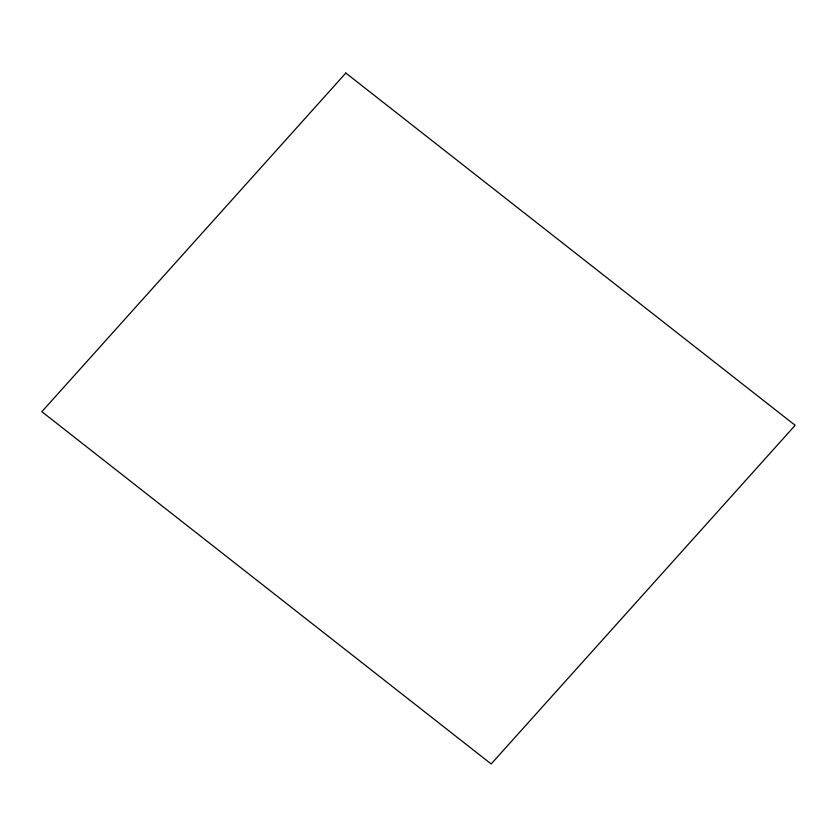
<?xml version="1.0" encoding="UTF-8"?>
<svg xmlns="http://www.w3.org/2000/svg" width="837" height="837" viewBox="0 0 837 837"><rect width="100%" height="100%" fill="white"/><g stroke="black" fill="none" stroke-linecap="round" stroke-linejoin="round"><path stroke-width="1.26" d="M345.827 73.039L41.85 411.689L491.173 763.961L795.15 425.311L345.827 73.039"/></g></svg>
